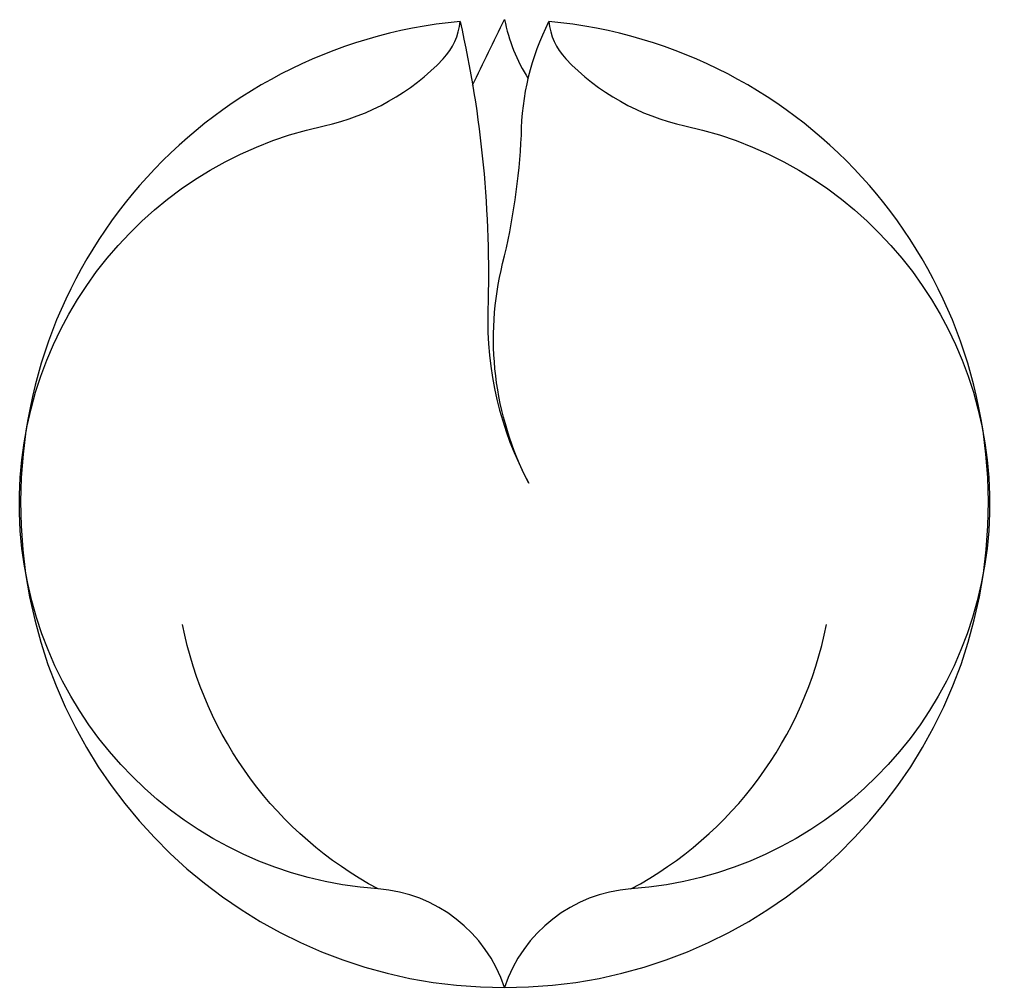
# Model space of a CAD drawing. Header units: feet. Extents: x -0.5 to 0.5, y -0.5 to 0.5.
import ezdxf

# ---------------------------------------------------------------- set-up
doc = ezdxf.new("R2010")
doc.units = ezdxf.units.FT
doc.header["$MEASUREMENT"] = 0

msp = doc.modelspace()

# ---------------------------------------------------------------- linework, layer by layer
msp.add_lwpolyline([(-0.0459, 0.4979, -0.064051), (-0.0172, 0.1998, 0.132967), (0.0251, 0.021, -0.182304), (-0.0019, 0.2478, 0.049306), (0.0174, 0.3804, -0.113864), (0.0459, 0.4979, 0.16882), (0.0634, 0.4593, 0.150808), (0.1865, 0.3901, -0.867008), (0.1307, -0.3981, 0.304296), (0, -0.5, 0.304296), (-0.1307, -0.3981, -0.867008), (-0.1865, 0.3901, 0.150808), (-0.0634, 0.4593, 0.16882)], format="xyb", close=True)
for points in [[(-0.0329, 0.432, -0.001261), (0, 0.5, 0.091528), (0.0245, 0.4387, -0.145333)], [(-0.1307, -0.3981, -0.225777), (-0.3326, -0.1251, 25.827996)], [(0.1307, -0.3981, 0.225777), (0.3326, -0.1251, -25.827996)]]:
    msp.add_lwpolyline(points, format="xyb")
msp.add_arc((0, 0), 0.5, 95.2702, 84.7298)

doc.saveas('drawing.dxf')
